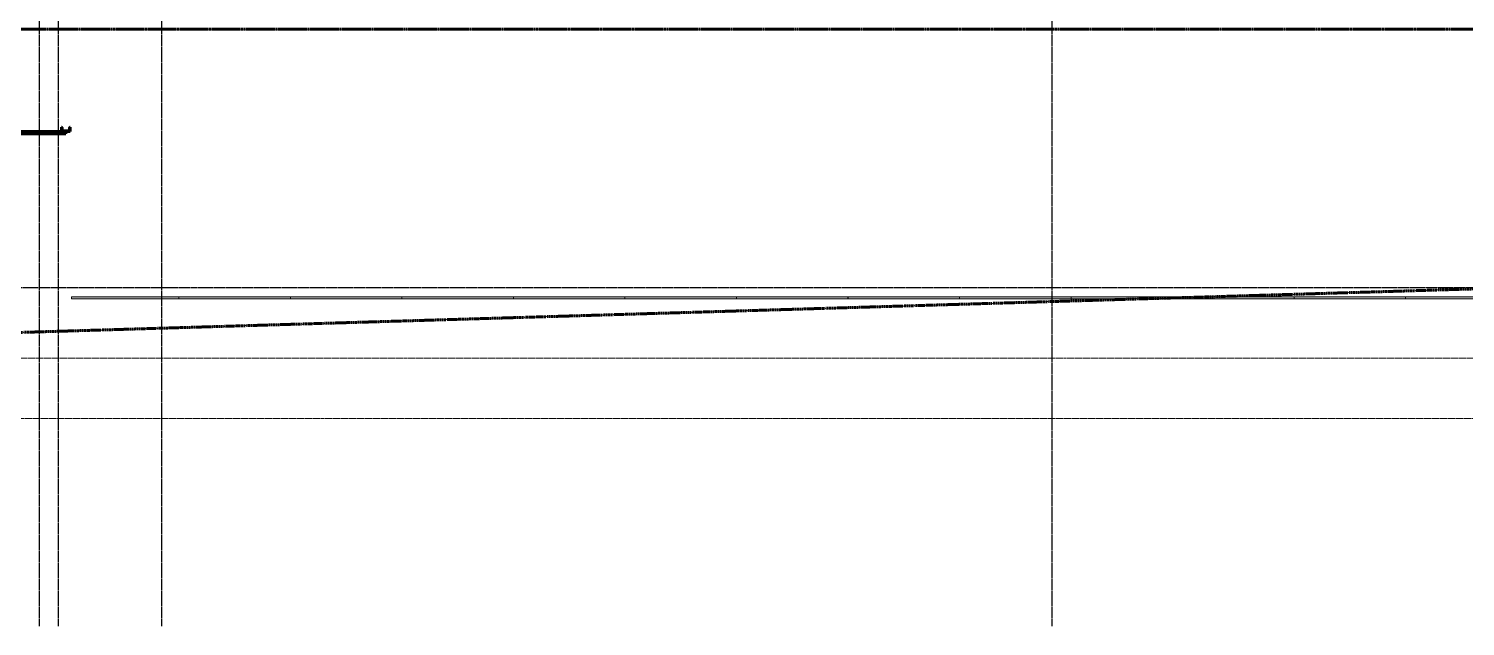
# Model space of a CAD drawing. Header units: inches. Extents: x -4110 to -1807, y 9775 to 11251.
# Drawn here: x -3833.1 to -3339.3, y 9774.9 to 9980.3 of the extents above; entities that cross this region are included whole.
import ezdxf

# ---------------------------------------------------------------- set-up
doc = ezdxf.new("R2010")
doc.units = ezdxf.units.IN
doc.header["$MEASUREMENT"] = 0
for name, pattern in [('Aligning Line 1_8_', [0.25, 0.125, -0.125]), ('Aligning Line 1_8__2_', [0.25, 0.125, -0.125]), ('Dash 1_16_', [0.125, 0.0625, -0.0625]), ('Double Dash 3_8_', [1, 0.375, -0.125, 0.125, -0.125, 0.125, -0.125]), ('Grid Line 1_2_', [0.875, 0.5, -0.125, 0.125, -0.125])]:
    doc.linetypes.add(name, pattern=pattern)
for name, color, linetype, lineweight in [('0-1', 7, 'Continuous', 5), ('0-3', 10, 'Continuous', 18), ('0-4', 250, 'Double Dash 3_8_', 60), ('A-GLAZ-CURT-1', 35, 'Continuous', 9), ('A-GLAZ-CURT-2', 7, 'Continuous', 9), ('A-GLAZ-CURT-3', 250, 'Continuous', 60), ('A-GLAZ-CWMG-1', 7, 'Continuous', 9), ('A-GLAZ-CWMG-2', 250, 'Continuous', 60), ('C-PROP-LINE-2', 250, 'Dash 1_16_', 60), ('G-ANNO-SYMB-1', 147, 'Aligning Line 1_8_', 9), ('G-ANNO-SYMB-2', 147, 'Aligning Line 1_8__2_', 9), ('S-GRID-1', 1, 'Grid Line 1_2_', 30)]:
    doc.layers.add(name, color=color, linetype=linetype, lineweight=lineweight)

# ---------------------------------------------------------------- blocks, each defined once
blk = doc.blocks.new('CTR - 1st Phase - Unit Layouts_rvt-1-ENLARGED RCP - 1ST FLOOR PLAN - WEST')
at = {"layer": 'G-ANNO-SYMB-1'}
blk.add_line((-1871.59, 9846.28), (-4009.53, 9846.28), dxfattribs=at)
blk = doc.blocks.new('Horizontal_Siding - Horizontal_Siding-2907273-ENLARGED RCP - 1ST FLOOR PLAN - WEST')
at = {"layer": 'A-GLAZ-CURT-1'}
blk.add_hatch(color=256, dxfattribs=at).paths.add_polyline_path([(19.17, 2.25), (-19.17, 2.25), (-19.17, 1.5), (19.17, 1.5)], flags=0)
at = {"layer": 'A-GLAZ-CURT-2'}
for p, q in [((19.17, 2.25), (-19.17, 2.25)), ((-19.17, 2.25), (-19.17, 1.5)), ((-19.17, 1.5), (19.17, 1.5)), ((19.17, 2.25), (19.17, 1.5))]:
    blk.add_line(p, q, dxfattribs=at)
blk = doc.blocks.new('Horizontal_Siding - Horizontal_Siding-3202369-ENLARGED RCP - 1ST FLOOR PLAN - WEST')
at = {"layer": 'A-GLAZ-CURT-1'}
blk.add_hatch(color=256, dxfattribs=at).paths.add_polyline_path([(-17.06, 2.25), (-17.06, 1.5), (17.06, 1.5), (17.06, 2.25), (-12.37, 2.25)], flags=0)
at = {"layer": 'A-GLAZ-CURT-3'}
for p, q in [((-17.06, 1.5), (-17.06, 2.25)), ((-17.06, 2.25), (17.06, 2.25)), ((17.06, 1.5), (-17.06, 1.5)), ((17.06, 2.25), (17.06, 1.5))]:
    blk.add_line(p, q, dxfattribs=at)
blk = doc.blocks.new('Rectangular Mullion - RAILING POST-2806290-ENLARGED RCP - 1ST FLOOR PLAN - WEST')
at = {"layer": 'A-GLAZ-CWMG-1'}
blk.add_hatch(color=256, dxfattribs=at).paths.add_polyline_path([(-1.5, -1.5), (0, -1.5), (0, 0), (-0.15, -0.06), (-0.21, -0.21), (-0.28, -1.18), (-2.72, -1.18), (-2.79, -0.21), (-2.85, -0.06), (-3, 0), (-3, -1.5)], flags=0)
at = {"layer": 'A-GLAZ-CWMG-2'}
for p, q in [((-3, -1.5), (-3, 0)), ((0, 0), (0, -1.5)), ((0, -1.5), (-3, -1.5)), ((-2.79, -0.21), (-2.72, -1.18)), ((-2.72, -1.18), (-0.28, -1.18)), ((-0.28, -1.18), (-0.21, -0.21))]:
    blk.add_line(p, q, dxfattribs=at)
for centre, radius, start, end in [((-3, -0.21), 0.211, 359.472, 90), ((0, -0.21), 0.21, 90, 180.528)]:
    blk.add_arc(centre, radius, start, end, dxfattribs=at)
blk = doc.blocks.new('Horizontal_Siding - Horizontal_Siding-2907272-ENLARGED RCP - 1ST FLOOR PLAN - WEST')
at = {"layer": 'A-GLAZ-CURT-1'}
blk.add_hatch(color=256, dxfattribs=at).paths.add_polyline_path([(-18.42, 2.25), (-18.42, 1.5), (18.42, 1.5), (18.42, 2.25)], flags=0)
at = {"layer": 'A-GLAZ-CURT-2'}
for p, q in [((18.42, 2.25), (-18.42, 2.25)), ((-18.42, 2.25), (-18.42, 1.5)), ((-18.42, 1.5), (18.42, 1.5)), ((18.42, 2.25), (18.42, 1.5))]:
    blk.add_line(p, q, dxfattribs=at)
blk = doc.blocks.new('Family - ___-2835860-ENLARGED RCP - 1ST FLOOR PLAN - WEST')
at = {"layer": 'C-PROP-LINE-2'}
blk.add_line((-2638.11, 9980.19), (-3860.72, 9980.19), dxfattribs=at)
blk = doc.blocks.new('Family - ___-2835932-ENLARGED RCP - 1ST FLOOR PLAN - WEST')
at = {"layer": 'C-PROP-LINE-2'}
blk.add_line((-2067.92, 9980.19), (-3860.72, 9980.19), dxfattribs=at)
blk = doc.blocks.new('Family - ___-2855424-ENLARGED RCP - 1ST FLOOR PLAN - WEST')
at = {"layer": 'C-PROP-LINE-2'}
blk.add_line((-3987.11, 9871.38), (-1871.59, 9934.71), dxfattribs=at)
blk = doc.blocks.new('CTR - 1st Phase - Shell_rvt-1-ENLARGED RCP - 1ST FLOOR PLAN - WEST')
at = {"layer": '0-3', "rotation": 180}
for name, p in [('Horizontal_Siding - Horizontal_Siding-3202369-ENLARGED RCP - 1ST FLOOR PLAN - WEST', (-3837.39, 9946.44)), ('Horizontal_Siding - Horizontal_Siding-2907272-ENLARGED RCP - 1ST FLOOR PLAN - WEST', (-3799.91, 9889.69)), ('Horizontal_Siding - Horizontal_Siding-2907273-ENLARGED RCP - 1ST FLOOR PLAN - WEST', (-3762.32, 9889.69)), ('Horizontal_Siding - Horizontal_Siding-2907273-ENLARGED RCP - 1ST FLOOR PLAN - WEST', (-3723.98, 9889.69)), ('Horizontal_Siding - Horizontal_Siding-2907273-ENLARGED RCP - 1ST FLOOR PLAN - WEST', (-3685.65, 9889.69)), ('Horizontal_Siding - Horizontal_Siding-2907273-ENLARGED RCP - 1ST FLOOR PLAN - WEST', (-3647.31, 9889.69)), ('Horizontal_Siding - Horizontal_Siding-2907273-ENLARGED RCP - 1ST FLOOR PLAN - WEST', (-3608.97, 9889.69)), ('Horizontal_Siding - Horizontal_Siding-2907273-ENLARGED RCP - 1ST FLOOR PLAN - WEST', (-3570.63, 9889.69)), ('Horizontal_Siding - Horizontal_Siding-2907273-ENLARGED RCP - 1ST FLOOR PLAN - WEST', (-3532.3, 9889.69)), ('Horizontal_Siding - Horizontal_Siding-2907273-ENLARGED RCP - 1ST FLOOR PLAN - WEST', (-3493.96, 9889.69)), ('Horizontal_Siding - Horizontal_Siding-2907273-ENLARGED RCP - 1ST FLOOR PLAN - WEST', (-3455.62, 9889.69)), ('Horizontal_Siding - Horizontal_Siding-2907273-ENLARGED RCP - 1ST FLOOR PLAN - WEST', (-3417.29, 9889.69)), ('Horizontal_Siding - Horizontal_Siding-2907273-ENLARGED RCP - 1ST FLOOR PLAN - WEST', (-3378.95, 9889.69)), ('Horizontal_Siding - Horizontal_Siding-2907273-ENLARGED RCP - 1ST FLOOR PLAN - WEST', (-3340.61, 9889.69))]:
    blk.add_blockref(name, p, dxfattribs=at)
at = {"layer": '0-3'}
blk.add_blockref('Rectangular Mullion - RAILING POST-2806290-ENLARGED RCP - 1ST FLOOR PLAN - WEST', (-3818.82, 9946.44), dxfattribs=at)
at = {"layer": '0-4'}
for name in ['Family - ___-2835860-ENLARGED RCP - 1ST FLOOR PLAN - WEST', 'Family - ___-2835932-ENLARGED RCP - 1ST FLOOR PLAN - WEST', 'Family - ___-2855424-ENLARGED RCP - 1ST FLOOR PLAN - WEST']:
    blk.add_blockref(name, (0, 0), dxfattribs=at)
blk = doc.blocks.new('CTR - 1st Phase - Structure_rvt-1-ENLARGED RCP - 1ST FLOOR PLAN - WEST')
at = {"layer": 'G-ANNO-SYMB-2'}
blk.add_line((-1904.06, 9867.01), (-3864.19, 9867.01), dxfattribs=at)
at = {"layer": 'S-GRID-1'}
for p, q in [((-3829.32, 9774.88), (-3829.32, 11217.93)), ((-3822.82, 9774.88), (-3822.82, 11217.93)), ((-3787.32, 9774.88), (-3787.32, 11217.93)), ((-3481.32, 9774.88), (-3481.32, 11217.93)), ((-1807.14, 9891.19), (-4076.95, 9891.19))]:
    blk.add_line(p, q, dxfattribs=at)

msp = doc.modelspace()

# ---------------------------------------------------------------- block references
at = {"layer": '0-1'}
for name in ['CTR - 1st Phase - Structure_rvt-1-ENLARGED RCP - 1ST FLOOR PLAN - WEST', 'CTR - 1st Phase - Unit Layouts_rvt-1-ENLARGED RCP - 1ST FLOOR PLAN - WEST', 'CTR - 1st Phase - Shell_rvt-1-ENLARGED RCP - 1ST FLOOR PLAN - WEST']:
    msp.add_blockref(name, (0, 0), dxfattribs=at)

doc.saveas('drawing.dxf')
